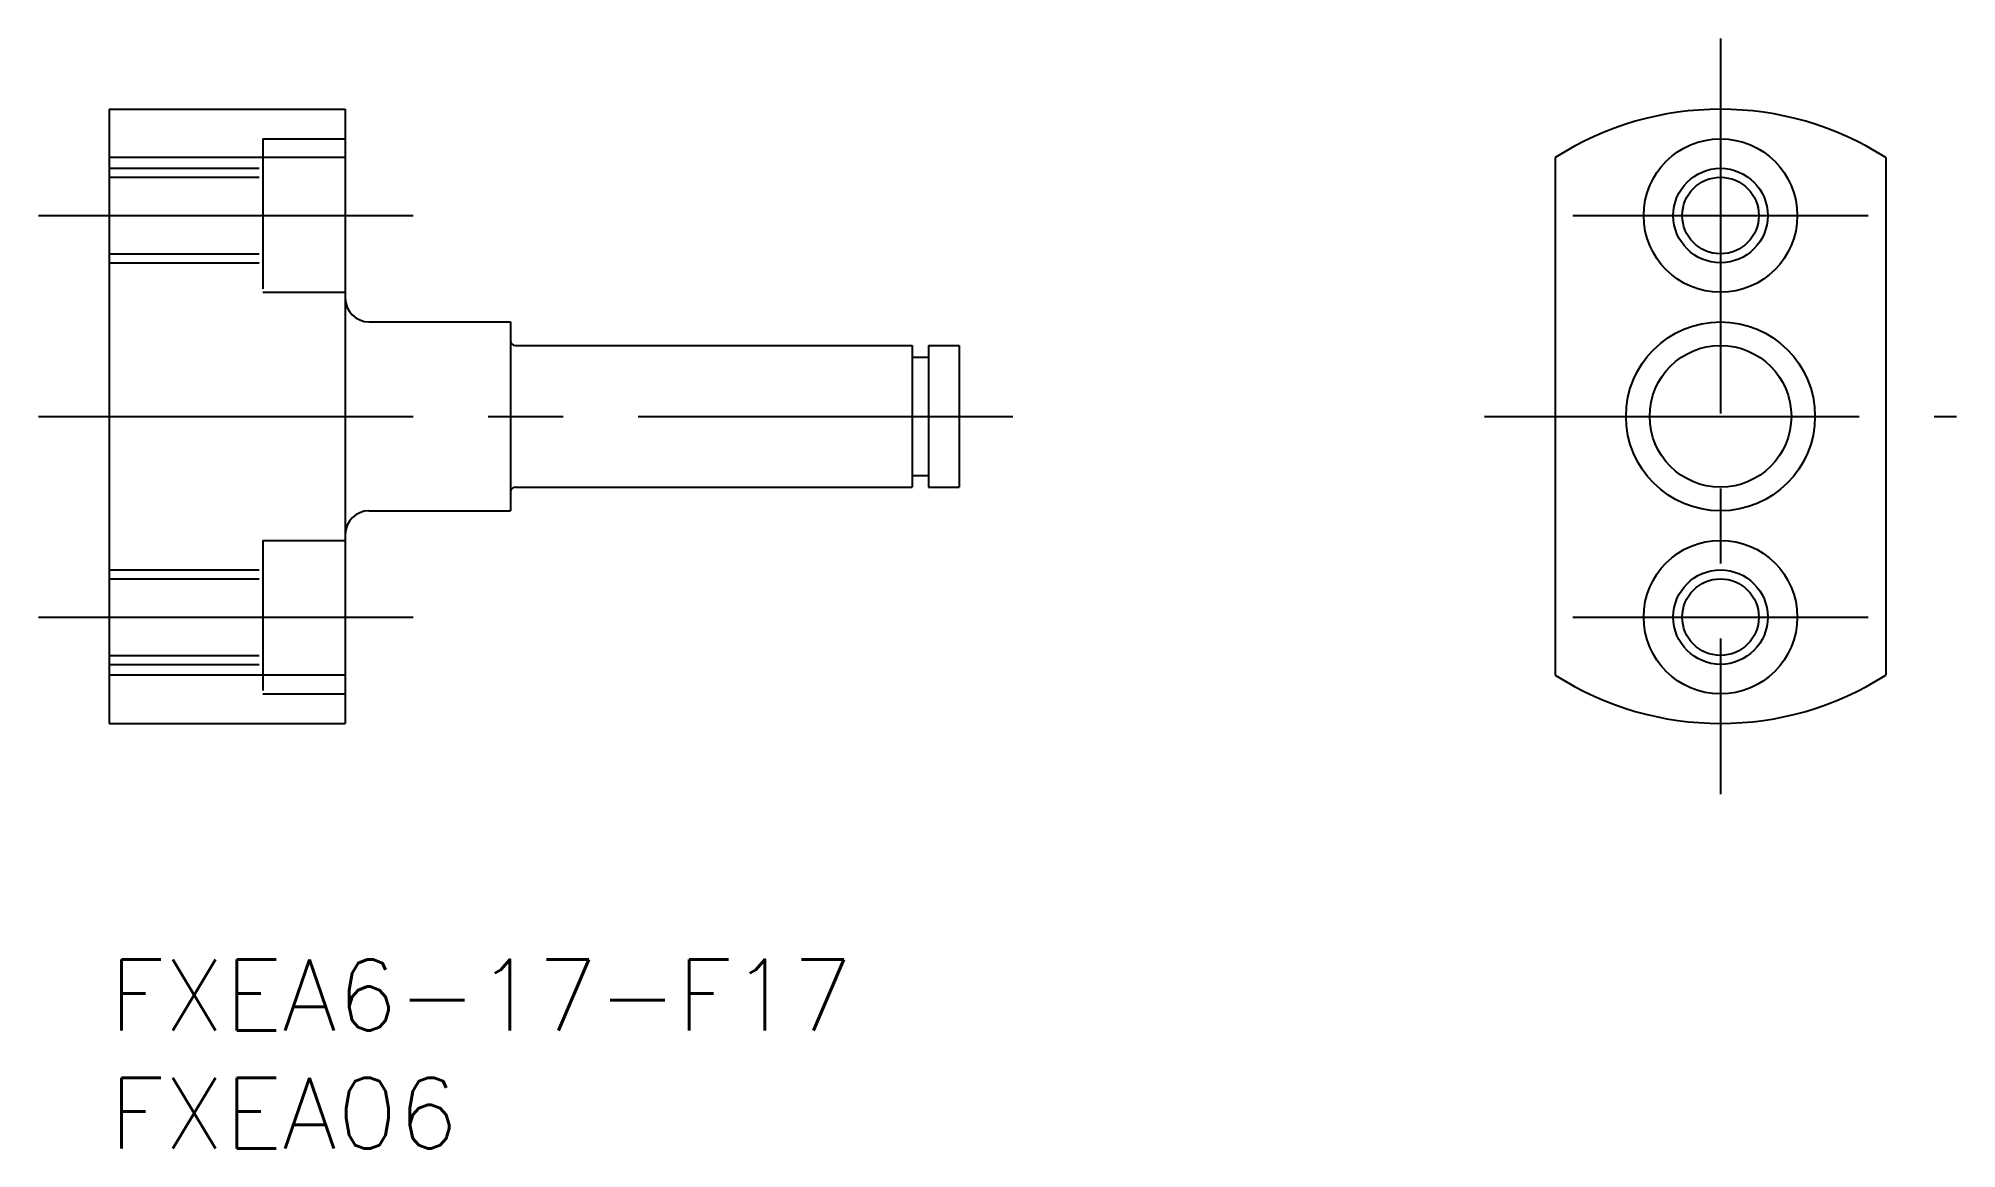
# Model space of a CAD drawing. Extents: x -3 to 78.2, y -8 to 39.
import ezdxf

# ---------------------------------------------------------------- set-up
doc = ezdxf.new("R2010")
doc.units = 0
doc.header["$LTSCALE"] = 0.5
doc.linetypes.add('CENTER', pattern=[50.8, 31.75, -6.35, 6.35, -6.35])
doc.linetypes.add('DASHED', pattern=[19.05, 12.7, -6.35])
for name, color, linetype in [('MSM_CENTER', 1, 'CENTER'), ('MSM_CONTINUOUS', 7, 'CONTINUOUS'), ('MSM_DASHED', 4, 'DASHED'), ('MSM_NARROW', 5, 'CONTINUOUS'), ('MSM_PART_NUMBER', 7, 'CONTINUOUS')]:
    doc.layers.add(name, color=color, linetype=linetype)
doc.styles.get("Standard").update_dxf_attribs({"font": 'txt.shx', "height": 3, "bigfont": 'bigfont.shx'})

# ---------------------------------------------------------------- blocks, each defined once
blk = doc.blocks.new('*U6')
at = {"layer": 'MSM_PART_NUMBER'}
blk.add_text('FXEA6-17-F17', height=3, dxfattribs=at).set_placement((0, -3))
blk = doc.blocks.new('*U7')
at = {"layer": 'MSM_PART_NUMBER'}
blk.add_text('FXEA06', height=3, dxfattribs=at).set_placement((0, -8))

msp = doc.modelspace()

# ---------------------------------------------------------------- linework, layer by layer
at = {"layer": 'MSM_CENTER'}
for p, q in [((68.239, 39), (68.239, 7)), ((-3, 31.5), (13, 31.5)), ((61.989, 31.5), (74.489, 31.5)), ((-3, 23), (39, 23)), ((58.239, 23), (78.239, 23)), ((-3, 14.5), (13, 14.5)), ((61.989, 14.5), (74.489, 14.5))]:
    msp.add_line(p, q, dxfattribs=at)
at = {"layer": 'MSM_CONTINUOUS'}
for p, q in [((0, 36), (0, 10)), ((0, 36), (10, 36)), ((10, 36), (10, 10)), ((10, 33.954), (0, 33.954)), ((61.239, 33.954), (61.239, 12.046)), ((75.239, 33.954), (75.239, 12.046)), ((11, 27), (17, 27)), ((17, 27), (17, 19)), ((17.2, 26), (34, 26)), ((34, 26), (34, 20)), ((34.7, 26), (34.7, 20)), ((34.7, 26), (36, 26)), ((36, 26), (36, 20)), ((34, 25.5), (34.7, 25.5)), ((10, 23), (10, 23)), ((34, 20.5), (34.7, 20.5)), ((17.2, 20), (34, 20)), ((34.7, 20), (36, 20)), ((11, 19), (17, 19)), ((10, 12.046), (0, 12.046)), ((0, 10), (10, 10))]:
    msp.add_line(p, q, dxfattribs=at)
for centre, radius in [((68.239, 31.5), 3.25), ((68.239, 31.5), 1.621), ((68.239, 23), 4), ((68.239, 23), 3), ((68.239, 14.5), 3.25), ((68.239, 14.5), 1.621)]:
    msp.add_circle(centre, radius, dxfattribs=at)
for centre, radius, start, end in [((68.239, 23), 13, 57.42103, 122.57897), ((11, 28), 1, 180, 270), ((17.2, 26.2), 0.2, 180, 270), ((17.2, 19.8), 0.2, 90, 180), ((11, 18), 1, 90, 180), ((68.239, 23), 13, 237.42103, 302.57897)]:
    msp.add_arc(centre, radius, start, end, dxfattribs=at)
at = {"layer": 'MSM_DASHED'}
for p, q in [((6.5, 34.75), (6.5, 28.25)), ((6.5, 34.75), (10, 34.75)), ((0, 33.5), (6.5, 33.5)), ((0, 33.121), (6.5, 33.121)), ((0, 29.879), (6.5, 29.879)), ((0, 29.5), (6.5, 29.5)), ((6.5, 28.25), (10, 28.25)), ((6.5, 17.75), (10, 17.75)), ((6.5, 17.75), (6.5, 11.25)), ((0, 16.5), (6.5, 16.5)), ((0, 16.121), (6.5, 16.121)), ((0, 12.879), (6.5, 12.879)), ((0, 12.5), (6.5, 12.5)), ((6.5, 11.25), (10, 11.25))]:
    msp.add_line(p, q, dxfattribs=at)
at = {"layer": 'MSM_NARROW'}
for centre in [(68.239, 31.5), (68.239, 14.5)]:
    msp.add_circle(centre, 2, dxfattribs=at)

# ---------------------------------------------------------------- block references
at = {"layer": 'MSM_CONTINUOUS'}
for name in ['*U6', '*U7']:
    msp.add_blockref(name, (0, 0), dxfattribs=at)

doc.saveas('drawing.dxf')
